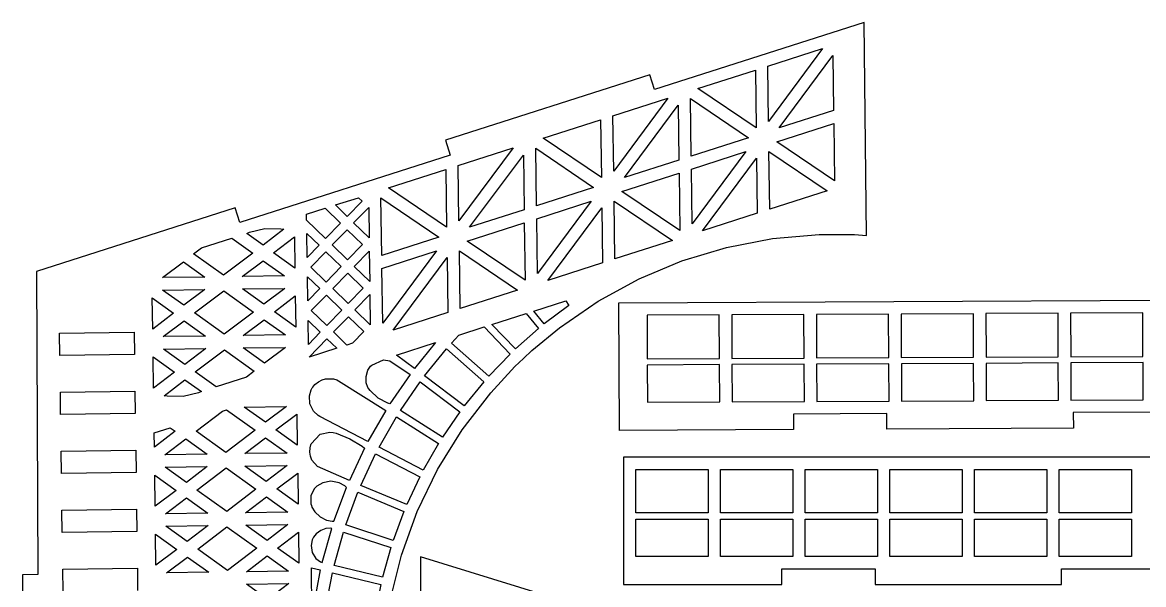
# Model space of a CAD drawing. Extents: x 0 to 594, y 0 to 830.
# Drawn here: x 6.4 to 367.1, y 648.1 to 828.9 of the extents above; entities that cross this region are included whole.
import ezdxf

# ---------------------------------------------------------------- set-up
doc = ezdxf.new("R2010")
doc.units = 0
doc.layers.get('0').update_dxf_attribs({"linetype": 'CONTINUOUS'})

msp = doc.modelspace()

# ---------------------------------------------------------------- linework, layer by layer
at = {"color": 0}
for p, q in [((277.17, 828.901), (209.788, 807.328)), ((277.938, 760.405), (277.17, 828.901)), ((246.192, 814.828), (263.816, 820.466)), ((263.816, 820.466), (246.435, 797.077)), ((249.863, 794.974), (267.145, 818.212)), ((267.145, 818.212), (267.386, 800.615)), ((208.303, 812.091), (142.535, 790.991)), ((209.788, 807.328), (208.303, 812.091)), ((223.737, 807.621), (242.208, 813.523)), ((242.208, 813.523), (242.462, 794.974)), ((246.435, 797.077), (246.192, 814.828)), ((196.405, 798.848), (214.029, 804.485)), ((214.029, 804.485), (196.648, 781.096)), ((221.581, 785.89), (221.33, 804.386)), ((221.33, 804.386), (239.954, 791.792)), ((242.462, 794.974), (223.737, 807.621)), ((200.076, 778.993), (217.359, 802.231)), ((217.359, 802.231), (217.602, 784.634)), ((173.953, 791.637), (192.422, 797.542)), ((192.422, 797.542), (192.676, 778.993)), ((196.648, 781.096), (196.405, 798.848)), ((267.386, 800.615), (249.863, 794.974)), ((249.073, 790.512), (267.444, 796.413)), ((267.444, 796.413), (267.696, 777.967)), ((142.535, 790.991), (144.071, 786.232)), ((192.676, 778.993), (173.953, 791.637)), ((239.954, 791.792), (221.581, 785.89)), ((267.696, 777.967), (249.073, 790.512)), ((146.618, 782.863), (164.241, 788.504)), ((164.241, 788.504), (146.86, 765.115)), ((171.544, 788.402), (190.168, 775.808)), ((171.799, 769.906), (171.544, 788.402)), ((221.641, 781.738), (239.165, 787.375)), ((239.165, 787.375), (221.882, 764.092)), ((246.819, 768.78), (246.564, 787.379)), ((246.564, 787.379), (265.287, 774.732)), ((144.071, 786.232), (76.3612, 764.505)), ((146.86, 765.115), (146.618, 782.863)), ((150.289, 763.013), (167.575, 786.25)), ((167.575, 786.25), (167.815, 768.653)), ((217.602, 784.634), (200.076, 778.993)), ((225.21, 761.887), (242.595, 785.223)), ((242.595, 785.223), (242.834, 767.528)), ((124.164, 775.656), (142.635, 781.562)), ((142.635, 781.562), (142.889, 763.013)), ((199.286, 774.531), (217.657, 780.433)), ((217.657, 780.433), (217.91, 761.986)), ((221.882, 764.092), (221.641, 781.738)), ((142.889, 763.013), (124.164, 775.656)), ((190.168, 775.808), (171.799, 769.906)), ((107.087, 770.174), (114.507, 772.523)), ((114.507, 772.523), (115.67, 771.44)), ((121.757, 772.421), (140.384, 759.827)), ((122.011, 753.925), (121.757, 772.421)), ((217.91, 761.986), (199.286, 774.531)), ((265.287, 774.732), (246.819, 768.78)), ((74.8743, 769.264), (10.9485, 748.739)), ((76.3612, 764.505), (74.8743, 769.264)), ((97.827, 767.196), (103.85, 769.126)), ((103.85, 769.126), (108.766, 764.342)), ((110.839, 766.473), (107.087, 770.174)), ((115.67, 771.44), (110.839, 766.473)), ((112.969, 764.402), (117.8, 769.32)), ((117.8, 769.32), (117.933, 759.569)), ((167.815, 768.653), (150.289, 763.013)), ((171.854, 765.754), (189.378, 771.394)), ((189.378, 771.394), (172.095, 748.111)), ((175.426, 745.903), (192.808, 769.243)), ((192.808, 769.243), (193.051, 751.544)), ((196.778, 771.398), (215.505, 758.751)), ((197.032, 752.8), (196.778, 771.398)), ((97.8517, 765.295), (97.827, 767.196)), ((103.934, 759.379), (97.8517, 765.295)), ((172.095, 748.111), (171.854, 765.754)), ((242.834, 767.528), (225.21, 761.887)), ((78.5604, 760.981), (79.5002, 761.397)), ((79.5002, 761.397), (84.4462, 762.579)), ((90.5425, 762.346), (83.8108, 757.255)), ((84.4462, 762.579), (89.5325, 762.543)), ((89.5325, 762.543), (90.5425, 762.346)), ((108.766, 764.342), (103.934, 759.379)), ((106.063, 757.308), (110.896, 762.226)), ((110.896, 762.226), (115.86, 757.442)), ((117.933, 759.569), (112.969, 764.402)), ((149.499, 758.55), (167.871, 764.452)), ((167.871, 764.452), (168.122, 746.005)), ((63.9713, 756.334), (73.8283, 759.467)), ((73.8283, 759.467), (80.4954, 754.708)), ((83.8108, 757.255), (78.5604, 760.981)), ((87.194, 754.8), (93.9271, 759.89)), ((93.9271, 759.89), (94.0636, 749.893)), ((97.911, 761.048), (101.862, 757.252)), ((98.0158, 753.297), (97.911, 761.048)), ((140.384, 759.827), (122.011, 753.925)), ((168.122, 746.005), (149.499, 758.55)), ((215.505, 758.751), (197.032, 752.8)), ((232.938, 756.5), (247.685, 759.344)), ((247.685, 759.344), (262.722, 760.659)), ((262.722, 760.659), (274.147, 760.666)), ((274.147, 760.666), (277.938, 760.405)), ((61.4962, 754.451), (63.9713, 756.334)), ((71.0918, 747.578), (61.4962, 754.451)), ((80.4954, 754.708), (71.0918, 747.578)), ((94.0636, 749.893), (87.194, 754.8)), ((101.862, 757.252), (98.0158, 753.297)), ((99.1595, 750.214), (103.992, 755.128)), ((103.992, 755.128), (108.957, 750.348)), ((111.029, 752.475), (106.063, 757.308)), ((115.86, 757.442), (111.029, 752.475)), ((113.158, 750.404), (117.99, 755.322)), ((117.99, 755.322), (118.123, 745.571)), ((122.067, 749.776), (139.591, 755.414)), ((139.591, 755.414), (122.308, 732.127)), ((146.991, 755.417), (165.717, 742.77)), ((147.248, 736.815), (146.991, 755.417)), ((218.598, 752.168), (232.938, 756.5)), ((51.4519, 746.813), (58.1808, 751.903)), ((58.1808, 751.903), (65.049, 746.996)), ((77.1493, 747.159), (83.8786, 752.253)), ((83.8786, 752.253), (90.7464, 747.349)), ((108.957, 750.348), (104.124, 745.381)), ((118.123, 745.571), (113.158, 750.404)), ((125.639, 729.922), (143.021, 753.262)), ((143.021, 753.262), (143.264, 735.566)), ((193.051, 751.544), (175.426, 745.903)), ((204.777, 746.39), (218.598, 752.168)), ((10.9485, 748.739), (11.4019, 651.256)), ((65.049, 746.996), (51.4519, 746.813)), ((90.7464, 747.349), (77.1493, 747.159)), ((98.1012, 747.046), (102.053, 743.253)), ((98.2087, 739.299), (98.1012, 747.046)), ((104.124, 745.381), (99.1595, 750.214)), ((106.253, 743.31), (111.087, 748.224)), ((111.087, 748.224), (116.053, 743.44)), ((122.308, 732.127), (122.067, 749.776)), ((77.2047, 743.162), (90.8018, 743.349)), ((84.0701, 738.258), (77.2047, 743.162)), ((90.8018, 743.349), (84.0701, 738.258)), ((102.053, 743.253), (98.2087, 739.299)), ((111.219, 738.477), (106.253, 743.31)), ((116.053, 743.44), (111.219, 738.477)), ((191.587, 739.207), (204.777, 746.39)), ((48.3263, 730.268), (48.1912, 740.265)), ((48.1912, 740.265), (55.058, 735.358)), ((51.507, 742.812), (65.1041, 742.999)), ((58.3738, 737.905), (51.507, 742.812)), ((65.1041, 742.999), (58.3738, 737.905)), ((61.7555, 735.453), (71.1606, 742.58)), ((71.1606, 742.58), (80.7544, 735.711)), ((87.4529, 735.799), (94.186, 740.893)), ((94.186, 740.893), (94.3211, 730.896)), ((99.3496, 736.215), (104.182, 741.13)), ((104.182, 741.13), (109.15, 736.35)), ((113.348, 736.406), (118.181, 741.32)), ((118.181, 741.32), (118.317, 731.573)), ((165.717, 742.77), (147.248, 736.815)), ((198.33, 738.639), (425.327, 739.761)), ((104.315, 731.382), (99.3496, 736.215)), ((109.15, 736.35), (104.315, 731.382)), ((118.317, 731.573), (113.348, 736.406)), ((170.959, 736.039), (181.216, 739.334)), ((174.316, 731.936), (170.959, 736.039)), ((182.237, 737.845), (174.316, 731.936)), ((179.145, 730.663), (191.587, 739.207)), ((181.216, 739.334), (182.237, 737.845)), ((198.534, 697.639), (198.33, 738.639)), ((55.058, 735.358), (48.3263, 730.268)), ((51.7109, 727.812), (58.4412, 732.906)), ((58.4412, 732.906), (65.308, 727.999)), ((71.3507, 728.581), (61.7555, 735.453)), ((80.7544, 735.711), (71.3507, 728.581)), ((77.4086, 728.162), (84.1389, 733.256)), ((84.1389, 733.256), (91.0071, 728.349)), ((94.3211, 730.896), (87.4529, 735.799)), ((98.3989, 725.301), (98.2941, 733.048)), ((98.2941, 733.048), (102.245, 729.252)), ((106.444, 729.312), (111.277, 734.226)), ((111.277, 734.226), (116.245, 729.446)), ((143.264, 735.566), (125.639, 729.922)), ((157.467, 731.707), (168.522, 735.259)), ((168.522, 735.259), (172.435, 730.412)), ((230.6, 734.797), (207.349, 734.684)), ((207.349, 734.684), (207.42, 720.683)), ((230.668, 720.799), (230.6, 734.797)), ((257.849, 734.931), (234.6, 734.818)), ((234.6, 734.818), (234.669, 720.82)), ((257.919, 720.933), (257.849, 734.931)), ((285.099, 735.069), (261.849, 734.953)), ((261.849, 734.953), (261.918, 720.954)), ((285.169, 721.067), (285.099, 735.069)), ((312.349, 735.203), (289.099, 735.087)), ((289.099, 735.087), (289.169, 721.088)), ((312.418, 721.205), (312.349, 735.203)), ((339.598, 735.337), (316.348, 735.224)), ((316.348, 735.224), (316.418, 721.222)), ((339.667, 721.339), (339.598, 735.337)), ((366.847, 735.471), (343.598, 735.358)), ((343.598, 735.358), (343.668, 721.356)), ((366.917, 721.473), (366.847, 735.471)), ((18.3417, 728.959), (42.3376, 729.283)), ((18.4395, 721.759), (18.3417, 728.959)), ((42.3376, 729.283), (42.4367, 722.087)), ((102.245, 729.252), (98.3989, 725.301)), ((110.753, 725.117), (106.444, 729.312)), ((116.245, 729.446), (112.595, 725.745)), ((146.862, 728.31), (154.929, 730.92)), ((154.929, 730.92), (163.298, 722.186)), ((165.026, 723.858), (157.467, 731.707)), ((172.435, 730.412), (165.026, 723.858)), ((170.323, 723.403), (179.145, 730.663)), ((65.308, 727.999), (51.7109, 727.812)), ((91.0071, 728.349), (77.4086, 728.162)), ((98.6042, 721.254), (104.374, 727.131)), ((104.374, 727.131), (107.517, 724.073)), ((112.595, 725.745), (110.753, 725.117)), ((126.798, 721.886), (139.294, 725.911)), ((139.294, 725.911), (132.558, 717.564)), ((144.447, 725.678), (146.862, 728.31)), ((156.443, 715.091), (144.447, 725.678)), ((42.4367, 722.087), (18.4395, 721.759)), ((51.7659, 723.812), (65.363, 723.999)), ((58.6327, 718.905), (51.7659, 723.812)), ((65.363, 723.999), (58.6327, 718.905)), ((62.0159, 716.453), (71.4195, 723.579)), ((71.4195, 723.579), (81.0137, 716.714)), ((77.4637, 724.165), (91.0622, 724.352)), ((84.3291, 719.257), (77.4637, 724.165)), ((91.0622, 724.352), (84.3291, 719.257)), ((107.517, 724.073), (98.6042, 721.254)), ((132.558, 717.564), (126.798, 721.886)), ((135.791, 715.158), (142.874, 723.858)), ((142.874, 723.858), (154.82, 713.267)), ((163.298, 722.186), (156.443, 715.091)), ((167.564, 720.789), (170.323, 723.403)), ((343.668, 721.356), (366.917, 721.473)), ((48.5856, 711.267), (48.4519, 721.268)), ((48.4519, 721.268), (55.3173, 716.361)), ((117.534, 716.996), (118.413, 718.326)), ((118.413, 718.326), (118.791, 718.679)), ((118.791, 718.679), (122.569, 720.33)), ((122.569, 720.33), (124.623, 720.058)), ((124.623, 720.058), (131.133, 715.649)), ((157.07, 709.768), (164.804, 718.178)), ((164.804, 718.178), (167.564, 720.789)), ((207.42, 720.683), (230.668, 720.799)), ((230.68, 718.799), (207.429, 718.682)), ((207.429, 718.682), (207.488, 706.684)), ((230.739, 706.797), (230.68, 718.799)), ((234.669, 720.82), (257.919, 720.933)), ((257.929, 718.933), (234.678, 718.816)), ((234.678, 718.816), (234.738, 706.818)), ((257.988, 706.935), (257.929, 718.933)), ((261.918, 720.954), (285.169, 721.067)), ((285.178, 719.067), (261.928, 718.954)), ((261.928, 718.954), (261.989, 706.953)), ((285.237, 707.069), (285.178, 719.067)), ((289.169, 721.088), (312.418, 721.205)), ((312.427, 719.205), (289.179, 719.088)), ((289.179, 719.088), (289.238, 707.087)), ((312.487, 707.203), (312.427, 719.205)), ((316.418, 721.222), (339.667, 721.339)), ((339.678, 719.339), (316.428, 719.222)), ((316.428, 719.222), (316.487, 707.224)), ((339.737, 707.337), (339.678, 719.339)), ((366.928, 719.473), (343.677, 719.36)), ((343.677, 719.36), (343.736, 707.358)), ((366.988, 707.475), (366.928, 719.473)), ((55.3173, 716.361), (48.5856, 711.267)), ((68.731, 711.645), (62.0159, 716.453)), ((78.4419, 714.728), (68.731, 711.645)), ((81.0137, 716.714), (78.4419, 714.728)), ((102.875, 713.934), (103.901, 714.23)), ((103.901, 714.23), (104.251, 714.28)), ((104.251, 714.28), (106.502, 714.209)), ((106.502, 714.209), (107.555, 713.874)), ((116.942, 715.042), (117.534, 716.996)), ((117.037, 713.003), (116.942, 715.042)), ((131.133, 715.649), (124.613, 706.155)), ((148.574, 705.58), (135.791, 715.158)), ((51.9698, 708.815), (58.7005, 713.909)), ((58.7005, 713.909), (64.0031, 710.128)), ((98.7129, 708.773), (99.2904, 710.755)), ((99.2904, 710.755), (99.6403, 711.316)), ((99.6403, 711.316), (99.8291, 711.613)), ((99.8291, 711.613), (100.526, 712.424)), ((100.526, 712.424), (101.619, 713.306)), ((101.619, 713.306), (102.875, 713.934)), ((107.555, 713.874), (108.11, 713.631)), ((108.11, 713.631), (123.34, 704.088)), ((117.565, 711.5), (117.037, 713.003)), ((117.844, 711.062), (117.565, 711.5)), ((118.265, 710.487), (117.844, 711.062)), ((127.993, 704), (134.317, 713.239)), ((134.317, 713.239), (147.148, 703.661)), ((154.82, 713.267), (148.574, 705.58)), ((18.6021, 709.958), (42.5979, 710.286)), ((18.7, 702.762), (18.6021, 709.958)), ((42.5979, 710.286), (42.6956, 703.086)), ((52.983, 708.621), (51.9698, 708.815)), ((58.0842, 708.572), (52.983, 708.621)), ((63.0548, 709.722), (58.0842, 708.572)), ((64.0031, 710.128), (63.0548, 709.722)), ((98.8755, 706.169), (98.7129, 708.773)), ((120.84, 708.074), (118.265, 710.487)), ((123.934, 706.374), (120.84, 708.074)), ((147.852, 697.816), (157.07, 709.768)), ((261.989, 706.953), (285.237, 707.069)), ((289.238, 707.087), (312.487, 707.203)), ((316.487, 707.224), (339.737, 707.337)), ((343.736, 707.358), (366.988, 707.475)), ((62.2762, 697.456), (70.7376, 703.873)), ((70.7376, 703.873), (72.0838, 704.289)), ((72.0838, 704.289), (81.2726, 697.713)), ((77.7226, 705.164), (91.3211, 705.354)), ((84.588, 700.26), (77.7226, 705.164)), ((91.3211, 705.354), (84.588, 700.26)), ((100.039, 703.838), (98.8755, 706.169)), ((101.531, 702.412), (100.039, 703.838)), ((123.34, 704.088), (117.576, 694.108)), ((124.613, 706.155), (123.934, 706.374)), ((141.511, 695.487), (127.993, 704)), ((147.148, 703.661), (141.511, 695.487)), ((207.488, 706.684), (230.739, 706.797)), ((234.738, 706.818), (257.988, 706.935)), ((374.505, 703.509), (344.507, 703.361)), ((42.6956, 703.086), (18.7, 702.762)), ((87.9725, 697.805), (94.7043, 702.896)), ((94.7043, 702.896), (94.8408, 692.898)), ((102.117, 702.098), (101.531, 702.412)), ((117.576, 694.108), (102.117, 702.098)), ((121.152, 692.256), (126.719, 701.982)), ((126.719, 701.982), (140.239, 693.466)), ((284.507, 703.065), (254.508, 702.917)), ((254.508, 702.917), (254.533, 697.914)), ((284.532, 698.066), (284.507, 703.065)), ((344.507, 703.361), (344.532, 698.362)), ((48.7811, 696.821), (53.9598, 698.489)), ((48.8431, 692.27), (48.7811, 696.821)), ((55.5763, 697.361), (48.8431, 692.27)), ((53.9598, 698.489), (55.5763, 697.361)), ((71.869, 690.584), (62.2762, 697.456)), ((81.2726, 697.713), (71.869, 690.584)), ((94.8408, 692.898), (87.9725, 697.805)), ((99.3359, 693.311), (102.193, 696.397)), ((102.193, 696.397), (105.285, 697.089)), ((105.285, 697.089), (106.386, 696.958)), ((106.386, 696.958), (107.304, 696.715)), ((107.304, 696.715), (111.697, 694.958)), ((139.955, 685.042), (147.852, 697.816)), ((254.533, 697.914), (198.534, 697.639)), ((344.532, 698.362), (284.532, 698.066)), ((52.2291, 689.818), (58.9594, 694.909)), ((58.9594, 694.909), (65.8262, 690.002)), ((77.9268, 690.167), (84.6571, 695.258)), ((84.6571, 695.258), (91.525, 690.354)), ((98.9584, 692.016), (99.2078, 693)), ((99.2078, 693), (99.3359, 693.311)), ((111.697, 694.958), (115.755, 692.527)), ((140.239, 693.466), (135.354, 684.9)), ((18.8598, 690.961), (42.8569, 691.289)), ((18.9591, 683.764), (18.8598, 690.961)), ((42.8569, 691.289), (42.9549, 684.089)), ((65.8262, 690.002), (52.2291, 689.818)), ((91.525, 690.354), (77.9268, 690.167)), ((98.8702, 690.686), (98.9584, 692.016)), ((99.0699, 689.37), (98.8702, 690.686)), ((99.4022, 688.411), (99.0699, 689.37)), ((116.506, 691.945), (111.598, 681.524)), ((115.27, 679.976), (120.031, 690.143)), ((115.755, 692.527), (116.506, 691.945)), ((120.031, 690.143), (134.235, 682.731)), ((135.354, 684.9), (121.152, 692.256)), ((426.734, 689.091), (199.734, 689.091)), ((199.734, 689.091), (199.734, 648.092)), ((52.2841, 685.818), (65.8813, 686.001)), ((59.1524, 680.911), (52.2841, 685.818)), ((65.8813, 686.001), (59.1524, 680.911)), ((62.5355, 678.455), (71.9391, 685.585)), ((71.9391, 685.585), (81.5315, 678.716)), ((77.9819, 686.167), (91.579, 686.354)), ((84.8501, 681.26), (77.9819, 686.167)), ((91.579, 686.354), (84.8501, 681.26)), ((99.5564, 688.114), (99.4022, 688.411)), ((101.284, 686.036), (99.5564, 688.114)), ((111.598, 681.524), (101.284, 686.036)), ((42.9549, 684.089), (18.9591, 683.764)), ((49.1035, 673.273), (48.9673, 683.271)), ((48.9673, 683.271), (55.8352, 678.363)), ((88.2329, 678.808), (94.9646, 683.899)), ((94.9646, 683.899), (95.1011, 673.901)), ((134.235, 682.731), (130.056, 673.774)), ((133.427, 671.558), (139.955, 685.042)), ((203.735, 671.089), (203.735, 685.091)), ((203.735, 685.091), (226.985, 685.091)), ((226.985, 685.091), (226.985, 671.089)), ((230.984, 671.089), (230.984, 685.091)), ((230.984, 685.091), (254.234, 685.091)), ((254.234, 685.091), (254.234, 671.089)), ((258.235, 685.091), (281.485, 685.091)), ((258.235, 671.089), (258.235, 685.091)), ((281.485, 685.091), (281.485, 671.089)), ((285.484, 671.089), (285.484, 685.091)), ((285.484, 685.091), (308.734, 685.091)), ((308.734, 685.091), (308.734, 671.089)), ((312.735, 671.089), (312.735, 685.091)), ((312.735, 685.091), (335.985, 685.091)), ((335.985, 685.091), (335.985, 671.089)), ((339.984, 671.089), (339.984, 685.091)), ((339.984, 685.091), (363.234, 685.091)), ((363.234, 685.091), (363.234, 671.089)), ((55.8352, 678.363), (49.1035, 673.273)), ((72.1279, 671.587), (62.5355, 678.455)), ((81.5315, 678.716), (72.1279, 671.587)), ((95.1011, 673.901), (88.2329, 678.808)), ((100.31, 678.893), (99.2188, 676.575)), ((100.678, 679.277), (100.31, 678.893)), ((101.173, 679.746), (100.678, 679.277)), ((103.023, 680.776), (101.173, 679.746)), ((105.671, 681.284), (103.023, 680.776)), ((108.321, 680.798), (105.671, 681.284)), ((106.626, 668.457), (110.678, 679.312)), ((110.18, 679.782), (108.321, 680.798)), ((110.678, 679.312), (110.18, 679.782)), ((130.056, 673.774), (115.27, 679.976)), ((52.488, 670.818), (59.2183, 675.912)), ((59.2183, 675.912), (66.0866, 671.005)), ((78.1872, 671.17), (84.9161, 676.261)), ((84.9161, 676.261), (91.7843, 671.354)), ((99.2188, 676.575), (99.1912, 674.014)), ((110.443, 667.258), (114.35, 677.76)), ((114.35, 677.76), (129.135, 671.562)), ((19.1189, 671.964), (43.1161, 672.292)), ((19.2168, 664.764), (19.1189, 671.964)), ((43.1161, 672.292), (43.2139, 665.088)), ((66.0866, 671.005), (52.488, 670.818)), ((91.7843, 671.354), (78.1872, 671.17)), ((99.1912, 674.014), (99.3567, 673.509)), ((99.3567, 673.509), (99.5606, 672.959)), ((99.5606, 672.959), (100.513, 671.438)), ((100.513, 671.438), (102.199, 669.844)), ((129.135, 671.562), (125.662, 662.266)), ((128.313, 657.479), (133.427, 671.558)), ((226.985, 671.089), (203.735, 671.089)), ((254.234, 671.089), (230.984, 671.089)), ((281.485, 671.089), (258.235, 671.089)), ((308.734, 671.089), (285.484, 671.089)), ((335.985, 671.089), (312.735, 671.089)), ((363.234, 671.089), (339.984, 671.089)), ((78.2408, 667.17), (91.8393, 667.353)), ((91.8393, 667.353), (85.109, 662.263)), ((102.199, 669.844), (104.282, 668.821)), ((104.282, 668.821), (106.039, 668.457)), ((106.039, 668.457), (106.626, 668.457)), ((203.735, 657.091), (203.735, 669.089)), ((203.735, 669.089), (226.985, 669.089)), ((226.985, 669.089), (226.985, 657.091)), ((230.984, 657.091), (230.984, 669.089)), ((230.984, 669.089), (254.234, 669.089)), ((254.234, 669.089), (254.234, 657.091)), ((258.235, 669.089), (281.485, 669.089)), ((258.235, 657.091), (258.235, 669.089)), ((281.485, 669.089), (281.485, 657.091)), ((285.484, 657.091), (285.484, 669.089)), ((285.484, 669.089), (308.734, 669.089)), ((308.734, 669.089), (308.734, 657.091)), ((312.735, 657.091), (312.735, 669.089)), ((312.735, 669.089), (335.985, 669.089)), ((335.985, 669.089), (335.985, 657.091)), ((339.984, 657.091), (339.984, 669.089)), ((339.984, 669.089), (363.234, 669.089)), ((363.234, 669.089), (363.234, 657.091)), ((43.2139, 665.088), (19.2168, 664.764)), ((49.2277, 664.273), (56.0959, 659.366)), ((49.3628, 654.276), (49.2277, 664.273)), ((52.542, 666.821), (66.1402, 667.004)), ((59.4099, 661.913), (52.542, 666.821)), ((66.1402, 667.004), (59.4099, 661.913)), ((62.7944, 659.458), (72.1981, 666.588)), ((72.1981, 666.588), (81.7908, 659.719)), ((85.109, 662.263), (78.2408, 667.17)), ((88.4908, 659.811), (95.2239, 664.901)), ((95.2239, 664.901), (95.359, 654.9)), ((100.911, 664.422), (100.048, 663.325)), ((102.357, 665.498), (100.911, 664.422)), ((104.062, 666.08), (102.357, 665.498)), ((102.807, 655.154), (105.908, 666.097)), ((105.457, 666.164), (104.062, 666.08)), ((105.908, 666.097), (105.457, 666.164)), ((106.673, 654.156), (109.725, 664.947)), ((109.725, 664.947), (124.943, 660.005)), ((125.662, 662.266), (110.443, 667.258)), ((99.5948, 662.397), (99.2685, 660.629)), ((99.2685, 660.629), (99.6378, 658.389)), ((99.8499, 662.915), (99.5948, 662.397)), ((100.048, 663.325), (99.8499, 662.915)), ((56.0959, 659.366), (49.3628, 654.276)), ((52.7459, 651.817), (59.4762, 656.911)), ((59.4762, 656.911), (66.3444, 652.007)), ((72.3882, 652.586), (62.7944, 659.458)), ((81.7908, 659.719), (72.3882, 652.586)), ((78.4447, 652.17), (85.175, 657.264)), ((85.175, 657.264), (92.0433, 652.357)), ((95.359, 654.9), (88.4908, 659.811)), ((99.6378, 658.389), (100.852, 656.474)), ((124.943, 660.005), (122.272, 650.466)), ((124.663, 642.913), (128.313, 657.479)), ((202.154, 636.154), (134.465, 656.985)), ((134.465, 656.985), (134.679, 583.004)), ((226.985, 657.091), (203.735, 657.091)), ((254.234, 657.091), (230.984, 657.091)), ((281.485, 657.091), (258.235, 657.091)), ((308.734, 657.091), (285.484, 657.091)), ((335.985, 657.091), (312.735, 657.091)), ((363.234, 657.091), (339.984, 657.091)), ((19.378, 652.963), (43.3751, 653.292)), ((19.4772, 645.767), (19.378, 652.963)), ((43.3751, 653.292), (43.4728, 646.095)), ((99.5867, 638.358), (99.3814, 653.408)), ((99.3814, 653.408), (102.241, 652.745)), ((100.852, 656.474), (102.272, 655.369)), ((102.272, 655.369), (102.807, 655.154)), ((122.272, 650.466), (106.673, 654.156)), ((250.734, 648.092), (250.734, 653.09)), ((250.734, 653.09), (280.734, 653.09)), ((280.734, 653.09), (280.734, 648.092)), ((340.735, 653.09), (370.734, 653.09)), ((340.735, 648.092), (340.735, 653.09)), ((11.4019, 651.256), (6.4024, 651.196)), ((6.4024, 651.196), (6.9494, 611.198)), ((66.3444, 652.007), (52.7459, 651.817)), ((92.0433, 652.357), (78.4447, 652.17)), ((102.241, 652.745), (99.5867, 638.358)), ((104.003, 640.817), (106.153, 651.796)), ((106.153, 651.796), (121.707, 648.109)), ((78.5001, 648.173), (92.0983, 648.356)), ((85.368, 643.266), (78.5001, 648.173)), ((92.0983, 648.356), (85.368, 643.266)), ((121.707, 648.109), (119.837, 638.433)), ((199.734, 648.092), (250.734, 648.092)), ((280.734, 648.092), (340.735, 648.092))]:
    msp.add_line(p, q, dxfattribs=at)

doc.saveas('drawing.dxf')
